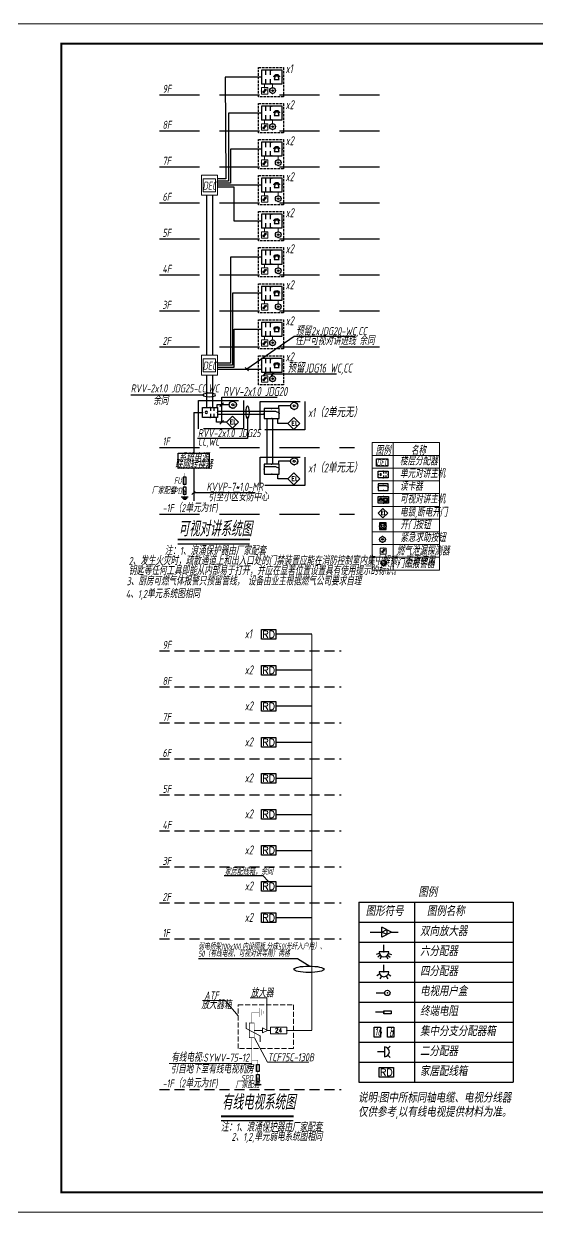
# Model space of a CAD drawing. Extents: x 3002737 to 4077523, y -995787 to -7267.
# Drawn here: x 3201554 to 3227242, y -698787 to -639387 of the extents above; entities that cross this region are included whole.
import ezdxf
from ezdxf.enums import TextEntityAlignment as Align

# ---------------------------------------------------------------- set-up
doc = ezdxf.new("R2010")
doc.units = 0
doc.header["$LTSCALE"] = 1000
doc.header["$MEASUREMENT"] = 0
doc.linetypes.add('DASH', pattern=[0.35, 0.25, -0.1])
doc.linetypes.add('DASHED', pattern=[0.75, 0.5, -0.25])
doc.layers.get('0').update_dxf_attribs({"linetype": 'CONTINUOUS'})
for name, color, linetype in [('1-弱电', 3, 'CONTINUOUS'), ('1-弱电1', 3, 'CONTINUOUS'), ('DIM-照明', 7, 'CONTINUOUS'), ('EQUIP-安防', 3, 'CONTINUOUS'), ('EQUIP-通讯', 3, 'CONTINUOUS'), ('T-通用', 7, 'CONTINUOUS'), ('TEL_TEXT', 7, 'CONTINUOUS'), ('WIRE-SECU-1', 30, 'CONTINUOUS'), ('照明平面导线层', 3, 'CONTINUOUS'), ('电气', 6, 'CONTINUOUS')]:
    doc.layers.add(name, color=color, linetype=linetype)
for name, color, linetype, lineweight in [('EQUIP-消防', 3, 'CONTINUOUS', 20), ('图框', 147, 'CONTINUOUS', 20), ('文字彩图', 7, 'CONTINUOUS', 0)]:
    doc.layers.add(name, color=color, linetype=linetype, lineweight=lineweight)
doc.styles.add('1常用弱电', font='SIMPLEX.shx', dxfattribs={"width": 0.8, "height": 3.5, "bigfont": 'HZTXT.shx'})
doc.styles.add('_TCH_LABEL', font='COMPLEX', dxfattribs={"bigfont": 'GBCBIG'})
doc.styles.add('_TEL_DIM', font='SIMPLEX', dxfattribs={"width": 0.8, "height": 3.5, "bigfont": 'HZTXT'})
doc.styles.add('HZTXT', font='gbeitc.shx', dxfattribs={"width": 0.8, "height": 400, "bigfont": 'hztxt.shx'})
doc.styles.add('SM1', font='realsz.shx', dxfattribs={"width": 0.75, "bigfont": 'realhz.shx'})
doc.styles.get("Standard").update_dxf_attribs({"font": 'gbenor.shx', "bigfont": 'gbcbig.shx'})

# ---------------------------------------------------------------- blocks, each defined once
blk = doc.blocks.new('$equip$00002647')
at = {"linetype": 'Continuous'}
for p, q in [((-0.63, -0.415), (-0.63, 0.415)), ((-0.63, -0.415), (-0.63, 0.415)), ((-0.63, 0.415), (0.62, 0.415)), ((0.066, 0.129), (0.066, 0.415)), ((0.345, 0.129), (0.345, 0.415)), ((0.62, 0.415), (0.62, -0.415)), ((0.62, -0.415), (-0.63, -0.415)), ((0.066, -0.415), (0.066, -0.129)), ((0.345, -0.415), (0.345, -0.129))]:
    blk.add_line(p, q, dxfattribs=at)
at = {"const_width": 0.05}
blk.add_lwpolyline([(-0.63, 0.415), (0.62, 0.415), (0.62, -0.415), (-0.63, -0.415), (-0.63, 0.415), (0.62, 0.415)], dxfattribs=at)
at = {"linetype": 'Continuous'}
for start, end in [(0, 180), (180, 0)]:
    blk.add_arc((-0.32, 0), 0.1, start, end, dxfattribs=at)
at = {"color": 1}
for p in [(-0.63, 0), (-0.005, 0.415), (0.62, 0), (-0.005, -0.415)]:
    blk.add_point(p, dxfattribs=at)
at = {"color": 7, "style": '_TEL_DIM', "flags": 1}
blk.add_attdef('A', text='', height=0.000025, dxfattribs=at).set_placement((0, 0), align=Align.MIDDLE_CENTER)
blk = doc.blocks.new('3电锁')
at = {"layer": '1-弱电1'}
for p, q in [((0, 743), (-372, 372)), ((372, 372), (0, 743)), ((-372, 372), (0, 0)), ((0, 0), (372, 372))]:
    blk.add_line(p, q, dxfattribs=at)
at = {"layer": '1-弱电1', "style": '1常用弱电'}
blk.add_text('EL', height=277.7, dxfattribs=at).set_placement((-160, 247))
blk = doc.blocks.new('$equip$00002479')
at = {"const_width": 0.04}
blk.add_lwpolyline([(-0.3, 0, 1), (0.3, 0, 1), (-0.3, 0, 0.942883)], format="xyb", dxfattribs=at)
for radius in [0.3, 0.0841]:
    blk.add_circle((0, 0), radius)
for p in [(-0.3, 0), (0, 0.3), (0.3, 0), (0, -0.3)]:
    blk.add_point(p)
at = {"color": 7, "style": '_TEL_DIM', "flags": 1}
blk.add_attdef('A', text='', height=0.00002, dxfattribs=at).set_placement((0, 0), align=Align.MIDDLE_CENTER)
blk = doc.blocks.new('$equip$00001887')
at = {"color": 0, "linetype": 'Continuous'}
for p, q in [((-0.75, 0.5), (0.75, 0.5)), ((-0.75, -0.5), (-0.75, 0.5)), ((-0.63, 0.02), (-0.53, 0.02)), ((-0.59, -0.21), (-0.51, 0.09)), ((-0.51, 0.09), (-0.51, 0.09)), ((-0.51, 0.09), (-0.22, 0.09)), ((-0.22, 0.09), (-0.14, -0.21)), ((-0.19, 0.02), (-0.09, 0.02)), ((0.03, 0.26), (0.03, -0.26)), ((0.03, 0.26), (0.61, 0.26)), ((0.08, 0.17), (0.16, 0.18)), ((0.08, 0.17), (0.08, -0.16)), ((0.16, 0.18), (0.22, 0.2)), ((0.22, 0.2), (0.27, 0.21)), ((0.27, 0.21), (0.32, 0.21)), ((0.32, 0.21), (0.36, 0.21)), ((0.36, 0.21), (0.42, 0.2)), ((0.42, 0.2), (0.48, 0.18)), ((0.48, 0.18), (0.56, 0.17)), ((0.56, -0.16), (0.56, 0.17)), ((0.61, -0.26), (0.61, 0.26)), ((0.75, 0.5), (0.75, -0.5)), ((0.75, -0.5), (-0.75, -0.5)), ((-0.14, -0.21), (-0.59, -0.21)), ((0.03, -0.26), (0.61, -0.26)), ((0.16, -0.18), (0.08, -0.16)), ((0.22, -0.19), (0.16, -0.18)), ((0.27, -0.2), (0.22, -0.19)), ((0.32, -0.2), (0.27, -0.2)), ((0.36, -0.2), (0.32, -0.2)), ((0.42, -0.19), (0.36, -0.2)), ((0.48, -0.18), (0.42, -0.19)), ((0.56, -0.16), (0.48, -0.18))]:
    blk.add_line(p, q, dxfattribs=at)
blk.add_arc((-0.36, -0.02), 0.27, 6.9897, 173.0103, dxfattribs=at)
for p in [(-0.75, 0), (0, 0.5), (0.75, 0), (0, -0.5)]:
    blk.add_point(p)
at = {"layer": 'TEL_TEXT', "style": '_TEL_DIM', "flags": 1}
blk.add_attdef('A', text='', height=0.00002, dxfattribs=at).set_placement((0, 0), align=Align.MIDDLE_CENTER)
blk = doc.blocks.new('3开门按钮')
at = {"layer": '1-弱电1'}
for p, q in [((-250, 500), (-250, 0)), ((250, 500), (-250, 500)), ((-250, 0), (250, 0)), ((250, 0), (250, 500))]:
    blk.add_line(p, q, dxfattribs=at)
for major_axis, start_param, end_param in [((-1, 249), 2.35396, 8.637145), ((0, 226), -0.7841767626591614, 5.499008544520425), ((-1, 113), 2.351312, 8.634497)]:
    blk.add_ellipse((3, 251), major_axis=major_axis, ratio=1, start_param=start_param, end_param=end_param, dxfattribs=at)
blk = doc.blocks.new('$equip$00001600')
for p, q in [((0.5, 0), (-0.5, 0)), ((-0.5, 0), (-0.5, -1)), ((0.5, -1), (0.5, 0)), ((-0.5, -1), (0.5, -1)), ((-0.15, -0.65), (0.3, -0.2)), ((-0.15, -0.65), (0.05, -0.2)), ((-0.15, -0.65), (0.3, -0.45))]:
    blk.add_line(p, q)
blk.add_circle((-0.15, -0.65), 0.158)
for p in [(0, 0), (-0.5, -0.5), (0, -1), (0.5, -0.5)]:
    blk.add_point(p)
for points in [[(-0.29, -0.57), (-0.01, -0.57), (-0.31, -0.65), (0.01, -0.65)], [(-0.29, -0.73), (-0.01, -0.73), (-0.31, -0.65), (0.01, -0.65)], [(-0.23, -0.51), (-0.07, -0.51), (-0.29, -0.57), (-0.01, -0.57)], [(-0.23, -0.79), (-0.07, -0.79), (-0.29, -0.73), (-0.01, -0.73)], [(-0.15, -0.49), (-0.15, -0.49), (-0.23, -0.51), (-0.07, -0.51)], [(-0.15, -0.81), (-0.15, -0.81), (-0.23, -0.79), (-0.07, -0.79)]]:
    blk.add_solid(points)
at = {"flags": 9}
blk.add_attdef('A', (0, 0), '', height=0.00002, dxfattribs=at)
blk.add_attdef('B', text='', height=0.4, dxfattribs=at).set_placement((0.78, -0.7), align=Align.MIDDLE_CENTER)
blk = doc.blocks.new('$equip$00002617')
for p, q in [((0.625, 0.415), (-0.625, 0.415)), ((-0.625, 0.415), (-0.625, -0.415)), ((-0.625, 0.215), (0.325, 0.215)), ((0.325, 0.215), (0.625, 0.075)), ((0.625, -0.415), (0.625, 0.415)), ((-0.625, -0.415), (0.625, -0.415))]:
    blk.add_line(p, q)
at = {"linetype": 'Continuous', "const_width": 0.04}
blk.add_lwpolyline([(-0.625, 0.415), (0.625, 0.415), (0.625, -0.415), (-0.625, -0.415)], close=True, dxfattribs=at)
at = {"color": 1}
for p in [(-0.625, 0), (0, 0.415), (0.625, 0), (0.018, -0.415)]:
    blk.add_point(p, dxfattribs=at)
at = {"color": 7, "style": '_TEL_DIM', "flags": 1}
blk.add_attdef('A', text='', height=0.000025, dxfattribs=at).set_placement((0, 0), align=Align.MIDDLE_CENTER)
blk = doc.blocks.new('$equip$00002628')
at = {"linetype": 'Continuous'}
for p, q in [((-0.625, 0.415), (0.625, 0.415)), ((-0.625, -0.415), (-0.625, 0.415)), ((-0.472, 0.01), (-0.409, 0.01)), ((-0.446, -0.138), (-0.395, 0.058)), ((-0.395, 0.058), (-0.395, 0.058)), ((-0.395, 0.058), (-0.206, 0.058)), ((-0.206, 0.058), (-0.155, -0.138)), ((-0.191, 0.01), (-0.129, 0.01)), ((0.071, 0.129), (0.071, 0.415)), ((0.35, 0.129), (0.35, 0.415)), ((0.625, 0.415), (0.625, -0.415)), ((0.625, -0.415), (-0.625, -0.415)), ((-0.155, -0.138), (-0.446, -0.138)), ((0.071, -0.415), (0.071, -0.129)), ((0.35, -0.415), (0.35, -0.129))]:
    blk.add_line(p, q, dxfattribs=at)
at = {"const_width": 0.04}
blk.add_lwpolyline([(-0.625, 0.415), (0.625, 0.415), (0.625, -0.415), (-0.625, -0.415), (-0.625, 0.415), (0.625, 0.415)], dxfattribs=at)
at = {"linetype": 'Continuous'}
blk.add_arc((-0.3, -0.011), 0.173, 6.98974, 173.01026, dxfattribs=at)
for p in [(-0.625, 0), (0, 0.415), (0, -0.415), (0.625, 0)]:
    blk.add_point(p)
at = {"color": 7, "style": '_TEL_DIM', "flags": 1}
blk.add_attdef('A', text='', height=0.000025, dxfattribs=at).set_placement((0, 0), align=Align.MIDDLE_CENTER)
blk = doc.blocks.new('A$C18BE6784')
at = {"layer": 'EQUIP-安防', "linetype": 'ByBlock', "xscale": 400, "yscale": 400, "zscale": 400}
blk.add_blockref('$equip$00002479', (-47, 62), dxfattribs=at)
at = {"layer": 'EQUIP-安防', "color": 7, "linetype": 'ByBlock', "style": 'SM1', "width": 0.75}
blk.add_text('K', height=71.8, dxfattribs=at).set_placement((0, 0))
blk = doc.blocks.new('电视图例$0$弱电图块双向放大器')
for p, q in [((-598, 0), (0, 0)), ((0, -251), (0, 251)), ((470, 0), (0, 251)), ((0, 0), (235, 125)), ((470, 0), (0, -251)), ((235, -125), (0, 0)), ((235, 125), (235, -125)), ((470, 0), (810, 0))]:
    blk.add_line(p, q)
blk.add_point((0, 0))
blk = doc.blocks.new('电视图例$0$六分配器')
for p, q in [((243, 0), (-243, 0)), ((0, 0), (0, 357)), ((-231, -78), (-380, -128)), ((-188, -155), (-309, -256)), ((-119, -212), (-197, -350)), ((119, -212), (197, -350)), ((188, -155), (309, -256)), ((231, -78), (380, -128))]:
    blk.add_line(p, q)
blk.add_arc((0, 0), 243, 180, 0)
blk.add_point((0, 0))
blk = doc.blocks.new('电视图例$0$电视用户盒')
blk.add_line((-932, -1), (-222, -1))
blk.add_circle((0, 0), 222)
blk.add_point((0, 0))
blk = doc.blocks.new('电视图例$0$终端电阻')
blk.add_line((0, 0), (-706, 0))
blk.add_lwpolyline([(0, 132), (601, 132), (601, -132), (0, -132)], close=True)
blk.add_point((0, 0))
blk = doc.blocks.new('四分配器')
for p, q in [((243, 0), (-243, 0)), ((0, 0), (0, 357)), ((-211, -122), (-347, -201)), ((-122, -211), (-201, -347)), ((122, -211), (201, -347)), ((211, -122), (347, -201))]:
    blk.add_line(p, q)
blk.add_arc((0, 0), 243, 180, 0)
blk.add_point((0, 0))
blk = doc.blocks.new('二分配器')
for p, q in [((243, 0), (-243, 0)), ((0, 0), (0, 357)), ((-172, -172), (-284, -284)), ((172, -172), (284, -284))]:
    blk.add_line(p, q)
blk.add_arc((0, 0), 243, 180, 0)
blk.add_point((0, 0))
blk = doc.blocks.new('CNS-TC4')
at = {"color": 130}
blk.add_lwpolyline([(-300, 200), (300, 200), (300, -200), (-300, -200)], close=True, dxfattribs=at)
at = {"color": 7, "style": '1常用弱电'}
blk.add_text('RD', height=300, dxfattribs=at).set_placement((0, 0), align=Align.MIDDLE)
blk = doc.blocks.new('$equip$00002621')
for p, q in [((-0.19, 0.1), (-0.19, -0.1)), ((0.19, -0.1), (0.19, 0.1)), ((-0.19, -0.1), (0.19, -0.1))]:
    blk.add_line(p, q)
at = {"const_width": 0.04}
blk.add_lwpolyline([(-0.3, 0, 1), (0.3, 0, 1), (-0.3, 0, 0.702733)], format="xyb", dxfattribs=at)
blk.add_circle((0, 0), 0.3)
at = {"color": 1}
for p in [(-0.3, 0), (0, 0.3), (0.3, 0), (0, -0.3)]:
    blk.add_point(p, dxfattribs=at)
at = {"color": 7, "style": '_TEL_DIM', "flags": 1}
blk.add_attdef('A', text='', height=0.000025, dxfattribs=at).set_placement((0, 0), align=Align.MIDDLE_CENTER)
blk = doc.blocks.new('$equip$00001677')
for p, q in [((0.75, 0.6), (-0.75, 0.6)), ((-0.75, 0.6), (-0.75, 0)), ((-0.75, 0), (0.75, 0)), ((0.75, 0), (0.75, 0.6))]:
    blk.add_line(p, q)
for p in [(-0.75, 0.3), (0, 0.6), (0, 0), (0.75, 0.3)]:
    blk.add_point(p)
at = {"style": '_TCH_LABEL', "flags": 8}
blk.add_attdef('16', text='', height=0.4, dxfattribs=at).set_placement((0, 0.3), align=Align.MIDDLE_CENTER)
at = {"style": '_TCH_LABEL', "flags": 9}
blk.add_attdef('A', (0, 0), '', height=0.00002, dxfattribs=at)
blk = doc.blocks.new('$equip$00001679')
blk.add_lwpolyline([(0, 0), (0, -0.27)])
blk.add_lwpolyline([(0, -0.73), (-0.23, -0.27), (0.23, -0.27), (0, -0.73), (0, -1)], close=True)
at = {"flags": 9}
blk.add_attdef('S', (0, 0), '', height=0.00000667, dxfattribs=at)
blk = doc.blocks.new('0114')
at = {"color": 3, "linetype": 'Continuous', "const_width": 0.3}
for points in [[(0, 0), (0, -4.58)], [(-2.75, -4.58), (2.75, -4.58)], [(-1.83, -6.01), (1.83, -6.01)], [(-0.86, -7.5), (0.86, -7.5)]]:
    blk.add_lwpolyline(points, dxfattribs=at)

msp = doc.modelspace()

# ---------------------------------------------------------------- linework, layer by layer
at = {"layer": 'DIM-照明', "color": 84, "linetype": 'DASHED', "ltscale": 4}
for p, q in [((3208349.9, -642930.9, -6448.9), (3219413, -642930.9, 51223.3)), ((3208349.9, -644730.9, -6448.9), (3219413, -644730.9, 51225.6)), ((3208349.9, -646530.9, -6448.9), (3219413, -646530.9, 51227.9)), ((3208349.9, -648330.9, -6448.9), (3219413, -648330.9, 51230.1)), ((3208349.9, -648330.9, 940.7), (3219413, -648330.9, 58628.8)), ((3208349.9, -650130.9, 940.7), (3219413, -650130.9, 58631.1)), ((3208349.9, -651930.9, 940.7), (3219413, -651930.9, 58631.1)), ((3208349.9, -653730.9, 940.7), (3219413, -653730.9, 58631.1)), ((3208349.9, -655530.9, 940.7), (3219413, -655530.9, 58631.1)), ((3208349.9, -660557, 940.7), (3218101.1, -660557, 51789.7)), ((3208349.9, -663889.6, 940.7), (3218101.1, -663889.6, 51789.7))]:
    msp.add_line(p, q, dxfattribs=at)
at = {"layer": 'DIM-照明', "color": 7, "ltscale": 4}
for p, q in [((3209258.7, -665379.5, -13883.2), (3212853.3, -665379.5, -13883.2)), ((3211431.3, -694206.8), (3215025.9, -694206.8))]:
    msp.add_line(p, q, dxfattribs=at)
at = {"layer": 'DIM-照明', "color": 84, "linetype": 'DASHED'}
for p, q in [((3208349.9, -670723.8), (3217433.9, -670723.8)), ((3208349.9, -672523.8), (3217433.9, -672523.8)), ((3208349.9, -674323.8), (3217433.9, -674323.8)), ((3208349.9, -676123.8), (3217433.9, -676123.8)), ((3208349.9, -677923.8), (3217433.9, -677923.8)), ((3208349.9, -679723.8), (3217433.9, -679723.8)), ((3208349.9, -681523.8), (3217433.9, -681523.8)), ((3208349.9, -683323.8), (3217433.9, -683323.8)), ((3208349.9, -685123.8), (3217433.9, -685123.8)), ((3208349.9, -692645.8), (3217433.9, -692646, 0))]:
    msp.add_line(p, q, dxfattribs=at)
at = {"layer": 'DIM-照明', "color": 7}
for p, q in [((3211579.6, -681955.4, -59594.4), (3213509.1, -681955.4, -59594.4)), ((3213509.1, -681955.4, -59594.4), (3213803.5, -682260.6, -59594.4)), ((3210302.5, -686102, 76206.8), (3215247.7, -686102, 76206.8)), ((3215247.7, -686102, 76206.8), (3215861.8, -686489.4, 76206.8))]:
    msp.add_line(p, q, dxfattribs=at)
at = {"layer": 'DIM-照明'}
for p, q in [((3218314.1, -683285.7, 7434.4), (3218314.1, -692285.7, 7434.4)), ((3218314.1, -683285.7, 7434.4), (3226045.1, -683285.7, 7434.4)), ((3221108.7, -683285.7, 7434.4), (3221108.7, -692285.7, 7434.4)), ((3226045.1, -683285.7, 7434.4), (3226045.1, -692285.7, 7434.4)), ((3218314.1, -684285.7, 7434.4), (3226045.1, -684285.7, 7434.4)), ((3218314.1, -685285.7, 7434.4), (3226045.1, -685285.7, 7434.4)), ((3218314.1, -686285.7, 7434.4), (3226045.1, -686285.7, 7434.4)), ((3218314.1, -687285.7, 7434.4), (3226045.1, -687285.7, 7434.4)), ((3218314.1, -688285.7, 7434.4), (3226045.1, -688285.7, 7434.4)), ((3218314.1, -689285.7, 7434.4), (3226045.1, -689285.7, 7434.4)), ((3218314.1, -690285.7, 7434.4), (3226045.1, -690285.7, 7434.4)), ((3218314.1, -691285.7, 7434.4), (3226045.1, -691285.7, 7434.4)), ((3218314.1, -692285.7, 7434.4), (3226045.1, -692285.7, 7434.4))]:
    msp.add_line(p, q, dxfattribs=at)
at = {"layer": 'DIM-照明', "color": 84, "linetype": 'DASHED', "ltscale": 4, "elevation": 66423.1}
for points in [[(3210300.5, -658211.9), (3212547.6, -658211.9), (3212547.6, -659628.9), (3210300.5, -659628.9)], [(3213375.7, -658271.9), (3215622.9, -658271.9), (3215622.9, -659688.8), (3213375.7, -659688.8)], [(3213375.7, -661042.8), (3215622.9, -661042.8), (3215622.9, -662459.8), (3213375.7, -662459.8)]]:
    msp.add_lwpolyline(points, close=True, dxfattribs=at)
at = {"layer": 'DIM-照明', "color": 7, "ltscale": 4, "const_width": 98.5, "elevation": 0}
msp.add_lwpolyline([(3211430.1, -693991.1), (3215050, -693991.1)], dxfattribs=at)
at = {"layer": 'DIM-照明', "color": 7}
msp.add_ellipse((3215821.5, -686645.4, 76206.8), major_axis=(-754.2, 0), ratio=0.2126389, start_param=-1.5707963, end_param=4.712389, dxfattribs=at)
at = {"layer": 'EQUIP-安防', "elevation": -13883.2}
msp.add_lwpolyline([(3219201.8, -661133.5), (3219773.4, -661133.5), (3219773.4, -661490.1), (3219201.8, -661490.1)], close=True, dxfattribs=at)
at = {"layer": 'EQUIP-消防', "ltscale": 5}
for p, q in [((3213605.4, -642394.1, 47985.1), (3213605.4, -642580.2, 47985.1)), ((3214004.2, -642394.1, -17497.3), (3214004.2, -642583.7, -17497.3)), ((3213605.4, -644194.1, 47987.4), (3213605.4, -644380.2, 47987.4)), ((3214004.2, -644194.1, -17495), (3214004.2, -644383.7, -17495)), ((3213605.4, -645994.1, 47987.4), (3213605.4, -646180.2, 47987.4)), ((3214287.9, -645994.1, 47987.4), (3214287.9, -646183.7, 47987.4)), ((3213605.4, -647794.1, 47987.4), (3213605.4, -647980.2, 47987.4)), ((3214287.9, -647794.1, 47987.4), (3214287.9, -647983.7, 47987.4)), ((3213605.4, -649594.1, 66423.2), (3213605.4, -649780.2, 66423.2)), ((3214288.1, -649594.1, 66423.1), (3214288.1, -649783.7, 66423.1)), ((3213605.4, -651394.1, 66423.2), (3213605.4, -651580.2, 66423.2)), ((3214287.9, -651394.1, 66423.2), (3214287.9, -651583.7, 66423.2)), ((3213605.4, -653194.1, 66423.2), (3213605.4, -653380.2, 66423.2)), ((3214287.9, -653194.1, 66423.2), (3214287.9, -653383.7, 66423.2)), ((3213605.4, -654994.1, 66423.2), (3213605.4, -655180.2, 66423.2)), ((3214004.2, -654994.1, 940.8), (3214004.2, -655183.7, 940.8)), ((3213605.4, -656794.1, 66423.2), (3213605.4, -656980.2, 66423.2)), ((3214004.2, -656794.1, 940.8), (3214004.2, -656983.7, 940.8))]:
    msp.add_line(p, q, dxfattribs=at)
at = {"layer": 'EQUIP-通讯'}
for p, q in [((3210699.4, -647957.4, -11780.3), (3210699.4, -655946.7, 940.8)), ((3210999.1, -647957.4, -11780.3), (3210999.1, -655946.7, 940.8)), ((3210699.4, -656957.4, 940.8), (3210699.4, -658563.5, 940.8)), ((3210999.1, -656957.4, 940.8), (3210999.1, -658563.5, 940.8)), ((3211829.2, -658424.7, 131905.6), (3211218.8, -658424.7, 131905.6)), ((3211218.8, -658424.7, 131905.6), (3211218.8, -658563.5, 940.7)), ((3211253.1, -658743.5, 940.7), (3213556.2, -658743.5, 940.7)), ((3214904.5, -658484.6, 131905.6), (3214294, -658484.6, 131905.6)), ((3214294, -658484.6, 131905.6), (3214294, -658623.5, 940.7)), ((3210055.3, -658812.6, 940.7), (3210503.1, -658812.5, 940.7)), ((3210055.3, -658812.5, 940.7), (3210055.3, -660841.4, 940.7)), ((3211188.5, -659305.5, 131905.6), (3211188.5, -659061.5, 940.7)), ((3211695.3, -659305.5, 131905.6), (3211188.5, -659305.5, 131905.6)), ((3211253.1, -658896.5, 940.7), (3213556.2, -658896.5, 940.7)), ((3213706.5, -659121.5, 940.7), (3213706.5, -661394.5, -108340.4)), ((3214006.3, -659121.5, 940.7), (3214006.3, -661394.5, -108340.4)), ((3214263.8, -659365.4, 131905.6), (3214263.8, -659121.5, 940.7)), ((3214770.5, -659365.4, 131905.6), (3214263.8, -659365.4, 131905.6)), ((3210055.3, -661605, 940.7), (3210055.3, -663226.9, 940.7)), ((3214904.5, -661255.6, 131905.6), (3214294, -661255.6, 131905.6)), ((3214294, -661255.6, 131905.6), (3214294, -661394.5, 940.7)), ((3214263.8, -662136.4, 131905.6), (3214263.8, -661892.5, 940.7)), ((3214770.5, -662136.4, 131905.6), (3214263.8, -662136.4, 131905.6)), ((3215973, -669900.6, -59593.1), (3214163.5, -669900.6, -59593.1)), ((3215973, -669900.6, -59593.1), (3214163.5, -669900.6, -59593.1)), ((3215973, -671700.6, -59593.1), (3214163.5, -671700.6, -59593.1)), ((3215973, -671700.6, -59593.1), (3214163.5, -671700.6, -59593.1)), ((3215973, -673500.6, 0), (3214163.5, -673500.6, -59593.1)), ((3215973, -673500.6, 0), (3214163.5, -673500.6, -59593.1)), ((3214163.5, -675300.6, -59594.4), (3215973, -675300.6, -59593.1)), ((3215973, -677100.6), (3214163.5, -677100.6, -59593.1)), ((3215973, -677100.6), (3214163.5, -677100.6, -59593.1)), ((3214163.5, -678900.6, -59594.4), (3215973, -678900.6, -59593.1)), ((3214163.5, -680700.6, -59594.4), (3215973, -680700.6, -59593.1)), ((3215973, -682500.6), (3214163.5, -682500.6, -59593.1)), ((3215973, -682500.6), (3214163.5, -682500.6, -59593.1)), ((3215973, -684070.7), (3214163.5, -684070.7, -59593.1)), ((3215973, -684070.7), (3214163.5, -684070.7, -59593.1))]:
    msp.add_line(p, q, dxfattribs=at)
at = {"layer": 'EQUIP-通讯', "linetype": 'Continuous'}
for p, q in [((3209782.4, -663050.9, -6448.9), (3209434.4, -663050.9, -6448.9)), ((3209728.7, -663105.9, -6448.9), (3209488.5, -663105.9, -6448.9)), ((3209679.8, -663161, -6448.9), (3209537.8, -663161, -6448.9)), ((3213090.6, -692401.6, -116692.3), (3213438.6, -692401.6, -116692.3))]:
    msp.add_line(p, q, dxfattribs=at)
at = {"layer": 'EQUIP-通讯'}
for points, elevation in [([(3213445.8, -642052.1), (3211637.3, -642053.1), (3211666.1, -647135.1), (3211253, -647134)], -17497.3), ([(3213445.8, -643852.1), (3211794.2, -643852.1), (3211794.3, -647252.1), (3211253, -647252.1)], -17495), ([(3213445.8, -645652.1), (3211894.2, -645652.1), (3211894.3, -647352.1), (3211253, -647352.1)], -17495), ([(3213445.8, -647452.1), (3211994.2, -647452.1), (3211994.3, -647452.1), (3211253, -647452.1)], -17495), ([(3213445.8, -649252.1), (3212088.3, -649252.1), (3212088.3, -647552.1), (3211253, -647552.1)], -17495), ([(3213445.9, -651052.1), (3211894.4, -651052.1), (3211894.4, -656352.1), (3211253.1, -656352.1)], 940.8), ([(3213445.9, -652852.1), (3211994.4, -652852.1), (3211994.4, -656452.1), (3211253.1, -656452.1)], 940.8), ([(3211253.1, -656552.1), (3212088.4, -656552.1), (3212088.4, -654652.1), (3213445.9, -654652.1)], 940.8), ([(3211253.1, -656652.1), (3213445.9, -656652.1)], 940.8)]:
    msp.add_lwpolyline(points, dxfattribs=dict(at, elevation=elevation))
for points, elevation in [([(3209274, -660841.4), (3210836.5, -660841.4), (3210836.5, -661605), (3209274, -661605)], 940.7), ([(3219090.7, -689540.2), (3219401.8, -689540.2), (3219401.8, -690034), (3219090.7, -690034)], 7434.4), ([(3219749, -689540.2), (3220060, -689540.2), (3220060, -690034), (3219749, -690034)], 7434.4)]:
    msp.add_lwpolyline(points, close=True, dxfattribs=dict(at, elevation=elevation))
at = {"layer": 'EQUIP-通讯', "linetype": 'Continuous'}
for points, elevation in [([(3209681.8, -662045.7), (3209535, -662045.7), (3209535, -662400), (3209681.8, -662400)], -6448.9), ([(3209681.8, -662547.3), (3209535, -662547.3), (3209535, -662901.7), (3209681.8, -662901.7)], -6448.9), ([(3213191.2, -691396.4), (3213338, -691396.4), (3213338, -691750.7), (3213191.2, -691750.7)], -116692.3), ([(3213191.2, -691898), (3213338, -691898), (3213338, -692252.4), (3213191.2, -692252.4)], -116692.3)]:
    msp.add_lwpolyline(points, close=True, dxfattribs=dict(at, elevation=elevation))
at = {"layer": 'EQUIP-通讯', "linetype": 'Continuous', "const_width": 14.2}
for points, elevation in [([(3209608.4, -661840.1), (3209608.4, -662592.3)], -6448.9), ([(3209608.4, -661840.1), (3210055.3, -661840)], -6448.9), ([(3209608.4, -662753.3), (3209608.4, -663050.9)], -6448.9), ([(3213264.6, -691190.7), (3212958.3, -691190.7)], -116692.3), ([(3213264.6, -691190.7), (3213264.6, -691943)], -116692.3), ([(3213264.6, -692104), (3213264.6, -692401.6)], -116692.3)]:
    msp.add_lwpolyline(points, dxfattribs=dict(at, elevation=elevation))
at = {"layer": 'EQUIP-通讯', "linetype": 'Continuous'}
for points, elevation in [([(3209608.4, -662634.8, 0, 70.8, 0), (3209608.4, -662803, 70.8, 70.8, 0)], -6448.9), ([(3213264.6, -691985.4, 0, 70.8, 0), (3213264.6, -692153.7, 70.8, 70.8, 0)], -116692.3)]:
    msp.add_lwpolyline(points, format="xyseb", dxfattribs=dict(at, elevation=elevation))
at = {"layer": 'EQUIP-通讯', "const_width": 50, "elevation": 0}
msp.add_lwpolyline([(3215973, -689700), (3215973, -669900.6)], dxfattribs=at)
at = {"layer": 'EQUIP-通讯', "linetype": 'Continuous', "const_width": 14.2}
for points in [[(3212958.3, -688800.7), (3212958.3, -689334.5)], [(3212958.3, -691359.7), (3212958.3, -690065.5)]]:
    msp.add_lwpolyline(points, dxfattribs=at)
at = {"layer": 'EQUIP-通讯', "const_width": 50}
msp.add_lwpolyline([(3214708, -689700), (3215973, -689700)], dxfattribs=at)
at = {"layer": 'WIRE-SECU-1', "color": 7, "const_width": 98.5, "elevation": -13883.2}
msp.add_lwpolyline([(3209257.5, -665163.8), (3212877.4, -665163.8)], dxfattribs=at)
at = {"layer": '图框'}
msp.add_lwpolyline([(3200935, -639386.6), (3285035, -639386.6), (3285035, -698786.6), (3200935, -698786.6)], close=True, dxfattribs=at)
at = {"layer": '图框', "const_width": 100}
msp.add_lwpolyline([(3284035, -697786.6), (3284035, -640386.6), (3203435, -640386.6), (3203435, -697786.6)], close=True, dxfattribs=at)
at = {"layer": '文字彩图', "color": 3, "linetype": 'Continuous'}
for p, q in [((3210531.3, -647128.8, -17495), (3211151.9, -647128.8, -17495)), ((3210531.3, -647786.3, -17495), (3210531.3, -647128.8, -17495)), ((3211151.9, -647128.8, -17495), (3211151.9, -647786.3, -17495)), ((3211151.9, -647786.3, -17495), (3210531.3, -647786.3, -17495)), ((3210531.4, -656128.8, 940.8), (3211151.9, -656128.8, 940.8)), ((3210531.4, -656786.3, 940.8), (3210531.4, -656128.8, 940.8)), ((3211151.9, -656128.8, 940.8), (3211151.9, -656786.3, 940.8)), ((3211151.9, -656786.3, 940.8), (3210531.4, -656786.3, 940.8)), ((3212681.3, -689297.1), (3212681.3, -689597.9)), ((3212681.3, -689597.9), (3213380.4, -689967.2)), ((3213380.4, -689967.2), (3213380.4, -690268))]:
    msp.add_line(p, q, dxfattribs=at)
at = {"layer": '文字彩图', "color": 7}
for p, q in [((3218988.8, -660321.7, -13883.2), (3218988.8, -666689.5, -13883.2)), ((3218988.8, -660321.7, -13883.2), (3222348.7, -660321.7, -13883.2)), ((3220039.6, -660321.7, -13883.2), (3220039.6, -666689.5, -13883.2)), ((3222348.7, -660321.7, -13883.2), (3222348.7, -666689.5, -13883.2)), ((3218988.8, -660958.5, -13883.2), (3222348.7, -660958.5, -13883.2)), ((3218988.8, -661595.3, -13883.2), (3222348.7, -661595.3, -13883.2)), ((3218988.8, -662232.1, -13883.2), (3222348.7, -662232.1, -13883.2)), ((3218988.8, -662868.8, -13883.2), (3222348.7, -662868.8, -13883.2)), ((3218988.8, -663505.6, -13883.2), (3222348.7, -663505.6, -13883.2)), ((3218988.8, -664142.4, -13883.2), (3222348.7, -664142.4, -13883.2)), ((3218988.8, -664779.2, -13883.2), (3222348.7, -664779.2, -13883.2)), ((3218988.8, -665416, -13883.2), (3222348.7, -665416, -13883.2)), ((3218988.8, -666052.8, -13883.2), (3222348.7, -666052.8, -13883.2)), ((3218988.8, -666689.5, -13883.2), (3222348.7, -666689.5, -13883.2))]:
    msp.add_line(p, q, dxfattribs=at)
at = {"layer": '文字彩图', "color": 3}
for p, q in [((3210499.2, -688197.6, 87669.7), (3211622.8, -688197.6, 87669.7)), ((3211622.8, -688197.6, 87669.7), (3212279.1, -688966.5, 87669.7)), ((3213708.6, -688072.5, 43834.8), (3212888, -688072.5, 43834.8)), ((3213708.6, -688072.5, 43834.8), (3213708.6, -689678.6, 43834.8)), ((3213746.6, -691288.2, 87669.7), (3213091.8, -690065.5)), ((3215811.4, -691288.2, 87669.7), (3213746.6, -691288.2, 87669.7))]:
    msp.add_line(p, q, dxfattribs=at)
at = {"layer": '文字彩图', "color": 3, "linetype": 'DASH'}
for p, q in [((3212279.1, -690605, 87669.7), (3212279.1, -688423.4, 87669.7)), ((3212279.1, -688423.4, 87669.7), (3215053.5, -688423.4, 87669.7)), ((3215053.5, -688423.4, 87669.7), (3215053.5, -690605, 87669.7)), ((3215053.5, -690605, 87669.7), (3212279.1, -690605, 87669.7))]:
    msp.add_line(p, q, dxfattribs=at)
at = {"layer": '文字彩图', "linetype": 'Continuous'}
for p, q in [((3213354.2, -689700), (3213080.2, -689700)), ((3212958.3, -691359.7), (3208827.6, -691359.7))]:
    msp.add_line(p, q, dxfattribs=at)
at = {"layer": '文字彩图'}
for points, elevation in [([(3210452.2, -647957.4), (3211253, -647957.4), (3211253, -646946.7), (3210452.2, -646946.7)], -17495), ([(3210452.3, -656957.4), (3211253.1, -656957.4), (3211253.1, -655946.7), (3210452.3, -655946.7)], 940.8)]:
    msp.add_lwpolyline(points, close=True, dxfattribs=dict(at, elevation=elevation))
at = {"layer": '文字彩图', "color": 3, "linetype": 'Continuous', "const_width": 29.2}
msp.add_lwpolyline([(3213080.2, -689334.5), (3212836.5, -689334.5), (3212836.5, -690065.5), (3213080.2, -690065.5)], close=True, dxfattribs=at)
at = {"layer": '照明平面导线层', "color": 7}
for p, q in [((3215086.4, -655016.4, 66423.2), (3212717.9, -656652.1, 940.8)), ((3218130.6, -655016.4, 66423.2), (3215086.4, -655016.4, 66423.2)), ((3211459.3, -658049.2, 66423.1), (3214223.6, -658049.2, 66423.1)), ((3211459.3, -659305.5, 102632.1), (3211459.3, -658049.2, 163132)), ((3212753.3, -659038.5, -13883.2), (3212753.3, -660119.3, 66423.2)), ((3212753.3, -660119.3, 66423.2), (3210247.3, -660119.3, 66423.2)), ((3213129, -662833.9, 940.7), (3210044.1, -662833.9, 940.7))]:
    msp.add_line(p, q, dxfattribs=at)
at = {"layer": '照明平面导线层', "color": 0, "ltscale": 0.5}
for p, q in [((3212638.5, -656574.2, 940.8), (3212797.3, -656730, 940.8)), ((3213684.8, -656812.5, 66423.2), (3213526, -656968.3, 66423.2)), ((3213605.4, -656890.4, 66423.2), (3217207.9, -656890.4, 66423.2)), ((3214083.7, -656812.5, 940.8), (3213924.8, -656968.3, 940.8)), ((3214004.2, -656890.4, 66423.2), (3216607.6, -656890.4, 66423.2)), ((3214004.2, -656890.4, 66423.2), (3216607.6, -656890.4, 66423.2)), ((3211553.7, -658330.3, 131905.6), (3211364.9, -658519.1, 131905.6)), ((3211553.7, -659211.1, 102632.1), (3211364.9, -659399.9, 102632.1)), ((3210123.5, -662756, 940.7), (3209964.7, -662911.8, 940.7))]:
    msp.add_line(p, q, dxfattribs=at)
at = {"layer": '照明平面导线层', "color": 0, "linetype": 'DASH', "ltscale": 0.5}
for points, elevation in [([(3213290.1, -641576.6), (3214550, -641576.6), (3214550, -643038.7), (3213290.1, -643038.7)], -17497.3), ([(3213290.1, -643376.6), (3214550, -643376.6), (3214550, -644838.7), (3213290.1, -644838.7)], -17495), ([(3213290.1, -645176.6), (3214550, -645176.6), (3214550, -646638.7), (3213290.1, -646638.7)], -17495), ([(3213290.1, -646976.6), (3214550, -646976.6), (3214550, -648438.7), (3213290.1, -648438.7)], -17495), ([(3213290.1, -648776.6), (3214550, -648776.6), (3214550, -650238.7), (3213290.1, -650238.7)], 940.7), ([(3213290.1, -650576.6), (3214550, -650576.6), (3214550, -652038.7), (3213290.1, -652038.7)], 940.7), ([(3213290.1, -652376.6), (3214550, -652376.6), (3214550, -653838.7), (3213290.1, -653838.7)], 940.7), ([(3213290.1, -654176.6), (3214550, -654176.6), (3214550, -655638.7), (3213290.1, -655638.7)], 940.7), ([(3213290.1, -655976.6), (3214550, -655976.6), (3214550, -657438.7), (3213290.1, -657438.7)], 940.7)]:
    msp.add_lwpolyline(points, close=True, dxfattribs=dict(at, elevation=elevation))
at = {"layer": '照明平面导线层', "color": 7, "elevation": 66423.2}
msp.add_lwpolyline([(3206911.3, -657939.1), (3210518.4, -657939.1)], dxfattribs=at)
at = {"layer": '照明平面导线层', "color": 7, "extrusion": (0, 0, -1)}
for centre, major_axis in [((3210835.3, -657939.1, 66423.2), (317, 0)), ((3212748.8, -658804, -13883.2), (0, 317))]:
    msp.add_ellipse(centre, major_axis=major_axis, ratio=0.2872215, start_param=-1.5707963, end_param=4.712389, dxfattribs=at)

# ---------------------------------------------------------------- block references
at = {"layer": '1-弱电'}
for name, p, xscale, yscale, zscale in [('3电锁', (3211995.8, -659605.9, 131905.6), 0.8086576461791992, 0.8086576461791992, 0.8086576461791992), ('3电锁', (3215071, -659665.9, 131905.6), 0.8086576461791992, 0.8086576461791992, 0.8086576461791992), ('3电锁', (3215071, -662436.8, 131905.6), 0.8086576461791992, 0.8086576461791992, 0.8086576461791992), ('3电锁', (3219521.3, -664086.6, -13883.2), 0.6469261050224304, 0.6469261050224304, 0.6469261050224304), ('3开门按钮', (3219511.1, -664664.8, -13883.2), 0.6666666865348816, 0.6666666865348816, 0.6666666865348816)]:
    msp.add_blockref(name, p, dxfattribs=dict(at, xscale=xscale, yscale=yscale, zscale=zscale))
at = {"layer": 'EQUIP-安防'}
for name, p, xscale, yscale, zscale in [('$equip$00002628', (3213961, -642052.1, -17497.3), -824.0963855423033, 824.0963855423033, 824.0963855421651), ('$equip$00002479', (3214004.2, -642727.7, -17497.3), 480, 480, 480), ('$equip$00002628', (3213961, -643852.1, -17495), -824.0963855423033, 824.0963855423033, 824.0963855421651), ('$equip$00002479', (3214004.2, -644527.7, -17495), 480, 480, 480), ('$equip$00002628', (3213961, -645652.1, -17495), -824.0963855423033, 824.0963855423033, 824.0963855421651), ('$equip$00002479', (3214287.9, -646327.7, 47987.4), 480, 480, 480), ('$equip$00002628', (3213961, -647452.1, -17495), -824.0963855423033, 824.0963855423033, 824.0963855421651), ('$equip$00002479', (3214287.9, -648127.7, 47987.4), 480, 480, 480), ('$equip$00002628', (3213961, -649252.1, 940.8), -824.0963855423033, 824.0963855423033, 824.0963855421651), ('$equip$00002479', (3214288.1, -649927.7, 66423.1), 480, 480, 480), ('$equip$00002628', (3213961, -651052.1, 940.8), -824.0963855423033, 824.0963855423033, 824.0963855421651), ('$equip$00002479', (3214287.9, -651727.7, 66423.2), 480, 480, 480), ('$equip$00002628', (3213961, -652852.1, 940.8), -824.0963855423033, 824.0963855423033, 824.0963855421651), ('$equip$00002479', (3214287.9, -653527.7, 66423.2), 480, 480, 480), ('$equip$00002628', (3213961, -654652.1, 940.8), -824.0963855423033, 824.0963855423033, 824.0963855421651), ('$equip$00002479', (3214004.2, -655327.7, 940.8), 480, 480, 480), ('$equip$00002628', (3213961, -656452.1, 940.8), -824.0963855423033, 824.0963855423033, 824.0963855421651), ('$equip$00002479', (3214004.2, -657127.7, 940.8), 480, 480, 480), ('$equip$00002647', (3210881.1, -658812.7, 940.7), 600, 600, 600), ('$equip$00002617', (3213953.3, -658872.5, 940.7), 600, 600, 600), ('$equip$00002617', (3213953.3, -661643.5, 940.7), 600, 600, 600), ('$equip$00002647', (3219540.8, -661916.7, -13883.2), 400, 400, 400), ('$equip$00002617', (3219538.8, -662545.7, -13883.2), 400, 400, 400), ('$equip$00002479', (3219499.7, -665158.1, -13883.2), 480, 480, 480), ('$equip$00002621', (3219556.8, -666342.7, -13883.2), 440, 440, 440)]:
    msp.add_blockref(name, p, dxfattribs=dict(at, xscale=xscale, yscale=yscale, zscale=zscale))
at = {"layer": 'EQUIP-安防', "color": 3, "xscale": 342, "yscale": 342, "zscale": 342}
msp.add_blockref('$equip$00001887', (3219548.1, -663178.8, -79365.6), dxfattribs=at)
at = {"layer": 'EQUIP-消防', "ltscale": 5}
for p, xscale, yscale, zscale in [((3213605.4, -642580.2, 47985.1), 318.3913160562515, 318.3913160562515, 318.3913160562515), ((3213605.4, -644380.2, 47987.4), 318.3913160562515, 318.3913160562515, 318.3913160562515), ((3213605.4, -646180.2, 47987.4), 318.3913160562515, 318.3913160562515, 318.3913160562515), ((3213605.4, -647980.2, 47987.4), 318.3913160562515, 318.3913160562515, 318.3913160562515), ((3213605.4, -649780.2, 66423.2), 318.3913160562515, 318.3913160562515, 318.3913160562515), ((3213605.4, -651580.2, 66423.2), 318.3913160562515, 318.3913160562515, 318.3913160562515), ((3213605.4, -653380.2, 66423.2), 318.3913160562515, 318.3913160562515, 318.3913160562515), ((3213605.4, -655180.2, 66423.2), 318.3913160562515, 318.3913160562515, 318.3913160562515), ((3213605.4, -656980.2, 66423.2), 318.3913160562515, 318.3913160562515, 318.3913160562515), ((3219538.8, -665594.1, -13883.2), 294.8067741394043, 294.8067741394043, 294.8067741394043)]:
    msp.add_blockref('$equip$00001600', p, dxfattribs=dict(at, xscale=xscale, yscale=yscale, zscale=zscale))
at = {"layer": 'EQUIP-通讯'}
for name, p in [('电视图例$0$弱电图块双向放大器', (3219474.7, -684782, 7434.4)), ('电视图例$0$六分配器', (3219570.1, -685777.9, 7434.4)), ('四分配器', (3219570.1, -686772, 7434.4))]:
    msp.add_blockref(name, p, dxfattribs=at)
at = {"layer": 'EQUIP-通讯', "xscale": 0.6000000238418579, "yscale": 0.6000000238418579, "zscale": 0.6000000238418579}
for name, p in [('电视图例$0$电视用户盒', (3219743.9, -687825.8, 7434.4)), ('电视图例$0$终端电阻', (3219569.7, -688793.3, 7434.4))]:
    msp.add_blockref(name, p, dxfattribs=at)
at = {"layer": 'EQUIP-通讯', "rotation": 90}
msp.add_blockref('二分配器', (3219600.9, -690769.8, 7434.4), dxfattribs=at)
at = {"layer": 'T-通用', "xscale": 1.199999988079071, "yscale": 1.199999988079071, "zscale": 1.199999988079071}
for p in [(3213803.5, -669900.6, -59594.4), (3213803.5, -671700.6, -59594.4), (3213803.5, -673500.6, -59594.4), (3213803.5, -675300.6, -59594.4), (3213803.5, -677100.6, -59594.4), (3213803.5, -678900.6, -59594.4), (3213803.5, -680700.6, -59594.4), (3213803.5, -682500.6, -59594.4), (3213803.5, -684070.7, -59594.4), (3219689.5, -691793, 7434.4)]:
    msp.add_blockref('CNS-TC4', p, dxfattribs=at)
at = {"layer": '文字彩图', "xscale": 81.22499990463257, "yscale": 81.22499990463257, "zscale": 81.22499990463257, "rotation": 90}
msp.add_blockref('0114', (3212958.3, -688800.7), dxfattribs=at)
at = {"layer": '文字彩图', "ltscale": 5, "xscale": -541.5, "yscale": 541.5, "zscale": 541.4999999999854, "rotation": 90}
msp.add_blockref('$equip$00001679', (3213354.2, -689700), dxfattribs=at)
at = {"layer": '文字彩图', "ltscale": 5}
ref = msp.add_blockref('$equip$00001677', (3214301.9, -689862.4), dxfattribs=dict(at, xscale=-541.5, yscale=541.5, zscale=541.4999999999854))
ref.add_attrib('$TEXT$', '24', dxfattribs={"layer": '0', "height": 216.6, "style": '_TCH_LABEL', "flags": 8}).set_placement((3214301.9, -689700), align=Align.MIDDLE_CENTER)
at = {"layer": '电气', "linetype": 'ByBlock', "xscale": 1.5, "yscale": 1.5, "zscale": 1.5}
for p in [(3212079.4, -658517.8, 131905.6), (3215154.7, -658577.7, 131905.6), (3215154.7, -661348.7, 131905.6)]:
    msp.add_blockref('A$C18BE6784', p, dxfattribs=at)

# ---------------------------------------------------------------- texts
at = {"layer": 'DIM-照明', "color": 7, "style": 'HZTXT', "width": 0.7}
for s, p in [('FU', (3209264, -662222.4, -6448.9)), ('SPD', (3209172.3, -662737, -6448.9)), ('FU', (3212843.7, -691573, -116692.3)), ('SPD', (3212726.1, -692087.7, -116692.3))]:
    msp.add_text(s, height=320, dxfattribs=at).set_placement(p, align=Align.MIDDLE)
for s, height, p in [('厂家配套', 320, (3207955.9, -662886.8, -6448.9)), ('可视对讲系统图', 750, (3209291.7, -665005.4, -13883.2)), ('家居配线箱，余同', 320, (3211608.2, -681930.7, -59594.4)), ('弱电桥架100x100,内设隔板,分成50(光纤入户用）、', 300, (3210287, -685658.1, 76206.8)), ('50（有线电视、可视对讲等用）两格', 300, (3210287, -686014.7, 76206.8)), ('厂家配套', 320, (3212142.3, -692581.4, -116692.3)), ('有线电视系统图', 750, (3211464.3, -693662.6))]:
    msp.add_text(s, height=height, dxfattribs=at).set_placement(p)
at = {"layer": 'DIM-照明', "style": 'HZTXT', "width": 0.7}
for s, height, p in [('图例', 500, (3221291.8, -683027.1, 7434.4)), ('图形符号', 500, (3218658.8, -683980.1, 7434.4)), ('图例名称', 500, (3221718.5, -683980.1, 7434.4)), ('双向放大器', 500, (3221377, -684980.1, 7434.4)), ('六分配器', 500, (3221377, -685980.1, 7434.4)), ('四分配器', 500, (3221377, -686980.1, 7434.4)), ('电视用户盒', 500, (3221377, -687980.1, 7434.4)), ('终端电阻', 500, (3221377, -688980.1, 7434.4)), ('16', 400, (3219104.5, -689965.4, 7434.4)), ('8', 500, (3219813.8, -690016.7, 7434.4)), ('集中分支分配器箱', 500, (3221377, -689980.1, 7434.4)), ('二分配器', 500, (3221377, -690980.1, 7434.4)), ('家居配线箱', 500, (3221377, -691980.1, 7434.4)), ('说明:图中所标同轴电缆、电视分线器', 500, (3218274.7, -693307.1, 7434.4)), ('仅供参考,以有线电视提供材料为准。', 500, (3218274.7, -694018.2, 7434.4))]:
    msp.add_text(s, height=height, dxfattribs=at).set_placement(p)
at = {"layer": '照明平面导线层', "color": 0, "ltscale": 0.5, "style": 'HZTXT', "width": 0.7}
for s, height, p in [('x1', 450, (3214648.6, -641855.5, 47985.1)), ('x2', 450, (3214648.6, -643655.5, 47987.4)), ('x2', 450, (3214648.6, -645455.5, 47987.4)), ('x2', 450, (3214648.6, -647255.5, 47987.4)), ('x2', 450, (3214648.6, -649055.5, 66423.2)), ('x2', 450, (3214648.6, -650855.5, 66423.2)), ('x2', 450, (3214648.6, -652655.5, 66423.2)), ('x2', 450, (3214648.6, -654455.5, 66423.2)), ('x2', 450, (3214648.6, -656255.5, 66423.2)), ('预留JDG16 WC,CC', 450, (3214744.4, -656818.6, 66423.2)), ('RVV-2x1.0 JDG20', 450, (3211529.5, -657992.5, 66423.1)), ('x1（2单元无）', 450, (3215773.8, -659043.3, 175704.3)), ('楼层分配器', 400, (3220373.2, -661447.1, -13883.2)), ('x1（2单元无）', 450, (3215773.8, -661814.2, 175704.3)), ('单元对讲主机', 400, (3220373.2, -662077.9, -13883.2)), ('读卡器', 400, (3220373.2, -662714.7, -13883.2)), ('可视对讲主机', 400, (3220373.2, -663355.3, -13883.2)), ('x1', 450, (3212606.1, -670103.4, -59593.1)), ('x2', 450, (3212606.1, -671903.4, -59593.1)), ('x2', 450, (3212606.1, -673703.4, -59593.1)), ('x2', 450, (3212606.1, -675503.4, -59593.1)), ('x2', 450, (3212606.5, -677303.4, -59593.1)), ('x2', 450, (3212606.1, -679103.4, -59593.1)), ('x2', 450, (3212606.1, -680903.4, -59593.1)), ('x2', 450, (3212606.5, -682703.4, -59593.1)), ('x2', 450, (3212606.5, -684273.5, -59593.1))]:
    msp.add_text(s, height=height, dxfattribs=at).set_placement(p)
at = {"layer": '照明平面导线层', "color": 7, "style": 'HZTXT', "width": 0.7}
for s, p in [('9F', (3208496.2, -642835.7, -6451.1)), ('8F', (3208496.2, -644635.7, -6448.9)), ('7F', (3208496.2, -646435.7, -6448.9)), ('6F', (3208496, -648235.7, 966.8)), ('5F', (3208491, -650035.7, 940.7)), ('4F', (3208491, -651835.7, 940.7)), ('3F', (3208491, -653635.7, 940.7)), ('预留2xJDG20-WC,CC', (3215179.7, -654950.6, 31059.1)), ('2F', (3208496.2, -655435.7, 967.8)), ('住户可视对讲进线 余同', (3215132.7, -655438.1, 31059.1)), ('RVV-2x1.0 JDG25-CC,WC', (3206909.9, -657810.7, 198328.8)), ('余同', (3208032.2, -658434, 96541.5)), ('RVV-2x1.0 JDG25', (3210266.4, -660045.9, 137726.4)), ('1F', (3208496.2, -660461.8, 940.7)), ('CC,WC', (3210266.4, -660473.1, 137726.4)), ('KVVP-7*1.0-MR', (3210700.9, -662725.6, 940.7)), ('引至小区安防中心', (3210776, -663245.3, 940.7)), ('-1F（2单元为1F)', (3208496.2, -663794.4, 940.7)), ('电锁,断电开门', (3220373.2, -664014.9, -13883.2)), ('开门按钮', (3220395.1, -664640.6, -13883.2)), ('紧急求助按钮', (3220395.1, -665277.4, -13883.2)), ('注：1、浪涌保护器由厂家配套', (3208609.6, -665933.4, 45778.4)), ('燃气泄漏探测器', (3220209.8, -665946.8, -13883.2)), ('2、发生火灾时，疏散通道上和出入口处的门禁装置应能在消防控制室内集中解锁，不需使用', (3206802.5, -666437.4, -79365.6)), ('门磁报警器', (3220209.8, -666583.5, -13883.2)), ('3、厨房可燃气体报警只预留管线， 设备由业主根据燃气公司要求自理', (3206699.4, -667450.8, 105371.4)), ('钥匙等任何工具即能从内部易于打开，并应在显著位置设置具有使用提示的标识。 ', (3206802.5, -666934, -79365.6)), ('4、1,2单元系统图相同', (3206660.1, -668088.4, 105371.4)), ('9F', (3208496.2, -670628.6)), ('8F', (3208496.2, -672428.6)), ('7F', (3208496.2, -674228.6)), ('6F', (3208496.2, -676028.6)), ('5F', (3208496.2, -677828.6)), ('4F', (3208496.2, -679628.6)), ('3F', (3208496.2, -681428.6)), ('2F', (3208496.2, -683228.6)), ('1F', (3208496.2, -685028.6)), ('ATF', (3210595.1, -688151.6, 87669.7)), ('放大器', (3212905.1, -688041.1, 43834.8)), ('放大器箱', (3210433.9, -688627.9, 87669.7)), ('有线电视:SYWV-75-12 ', (3208929.7, -691260)), ('引自地下室有线电视机房', (3208894.3, -691843.1)), ('TCF75C-130B', (3213756.5, -691241, 43834.8)), ('-1F（2单元为1F)', (3208496.1, -692550.6)), ('注：1、浪涌保护器由厂家配套', (3211417.2, -694746.2, 65482.4)), ('2、1,2,单元弱电系统图相同', (3211949, -695221, 65482.4))]:
    msp.add_text(s, height=400, dxfattribs=at).set_placement(p)
at = {"layer": '照明平面导线层', "color": 0, "ltscale": 0.5, "style": 'HZTXT', "width": 0.7}
for s, height, p in [('DEC', 400, (3210847.7, -647477.7, -17495)), ('DEC', 400, (3210847.7, -656477.7, 940.8)), ('图例', 400, (3219536.4, -660678, -13883.2)), ('名称', 400, (3221298.8, -660678, -13883.2)), ('系统电源', 400, (3210059.1, -661039, 940.7)), ('联网转换器', 400, (3210059.1, -661381.7, 940.7)), ('DEC', 320, (3219483.7, -661312.1, -13883.2))]:
    msp.add_text(s, height=height, dxfattribs=at).set_placement(p, align=Align.MIDDLE)

doc.saveas('drawing.dxf')
